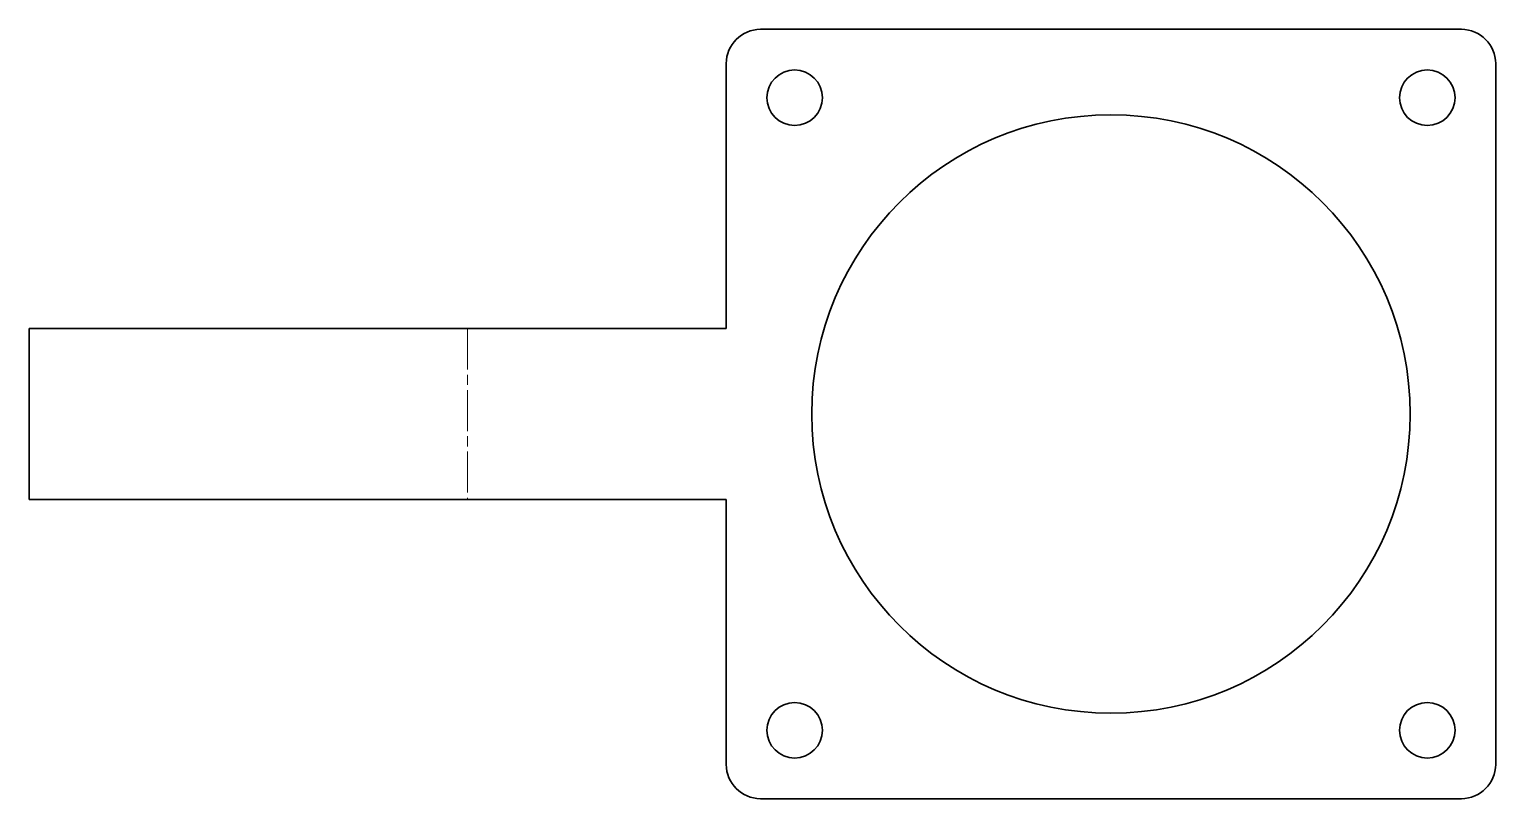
# Model space of a CAD drawing. Header units: inches. Extents: x 0 to 85.8, y 0 to 45.
import ezdxf

# ---------------------------------------------------------------- set-up
doc = ezdxf.new("R2010")
doc.units = ezdxf.units.IN
doc.header["$MEASUREMENT"] = 0
doc.linetypes.add('Chain', pattern=[13.68, 9.12, -1.14, 2.28, -1.14])
doc.layers.add('SIMUMAK Bend Centerline (ISO)', color=7, linetype='Chain', lineweight=9)
doc.layers.add('SIMUMAK Visible (ISO)', color=7, linetype='Continuous', lineweight=35)

# ---------------------------------------------------------------- blocks, each defined once
blk = doc.blocks.new('AMB-04-REMATXBASE03_Sheet_AMB-04-REMATXBASE03 (desplegada)')
at = {"layer": 'SIMUMAK Bend Centerline (ISO)', "ltscale": 0.263158}
blk.add_line((-17.25, 5), (-17.25, -5), dxfattribs=at)
at = {"layer": 'SIMUMAK Visible (ISO)'}
for p, q in [((-0.119, 22.5), (40.881, 22.5)), ((-2.119, 5), (-2.119, 20.5)), ((42.881, 20.5), (42.881, -20.5)), ((-42.881, 5), (-2.119, 5)), ((-42.881, 5), (-42.881, -5)), ((-2.119, -5), (-42.881, -5)), ((-2.119, -20.5), (-2.119, -5)), ((40.881, -22.5), (-0.119, -22.5))]:
    blk.add_line(p, q, dxfattribs=at)
for centre, radius in [((1.881, 18.5), 1.625), ((38.881, 18.5), 1.625), ((20.381, 0), 17.5), ((1.881, -18.5), 1.625), ((38.881, -18.5), 1.625)]:
    blk.add_circle(centre, radius, dxfattribs=at)
at = {"layer": 'SIMUMAK Visible (ISO)', "extrusion": (0, 0, -1)}
for centre, start, end in [((0.119, 20.5), 0, 90), ((-40.881, 20.5), 90, 180), ((0.119, -20.5), 270, 0), ((-40.881, -20.5), 180, 270)]:
    blk.add_arc(centre, 2, start, end, dxfattribs=at)

msp = doc.modelspace()

# ---------------------------------------------------------------- block references
msp.add_blockref('AMB-04-REMATXBASE03_Sheet_AMB-04-REMATXBASE03 (desplegada)', (42.881, 22.5))

doc.saveas('drawing.dxf')
